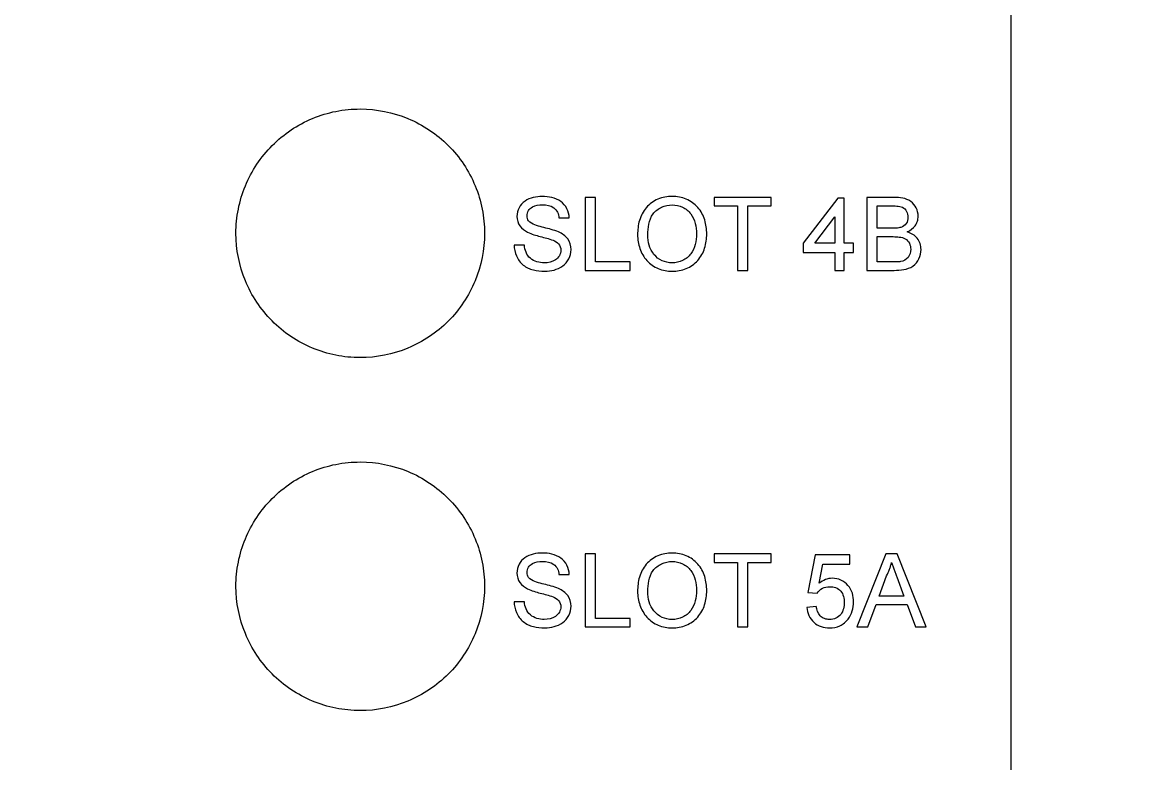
# Model space of a CAD drawing. Header units: millimetres. Extents: x -565 to 210, y 0 to 297.
# Drawn here: x 90.03 to 105.66, y 151.04 to 161.46 of the extents above; entities that cross this region are included whole.
import ezdxf

# ---------------------------------------------------------------- set-up
doc = ezdxf.new("R2010")
doc.units = ezdxf.units.MM
doc.styles.add('SLDTEXTSTYLE2', font='TXT', dxfattribs={"width": 0.605})
doc.dimstyles.new('SLDDIMSTYLE3', dxfattribs={"dimtxt": 2.568319, "dimasz": 3.5, "dimexe": 0, "dimexo": 0.0625, "dimgap": 0.64208, "dimtad": 2, "dimrnd": 1e-09, "dimzin": 12, "dimdsep": 46, "dimtxsty": 'SLDTEXTSTYLE2', "dimblk1": 'NONE', "dimblk2": 'NONE', "dimsah": 1, "dimcen": 0.09, "dimadec": 0, "dimazin": 0, "dimtfac": 1, "dimtofl": 0, "dimtmove": 0, "dimatfit": 3, "dimldrblk": 'NONE', "dimfxl": 1, "dimtolj": 1, "dimtzin": 12, "dimarcsym": 0})

# ---------------------------------------------------------------- blocks, each defined once
blk = doc.blocks.new('*D23')
at = {"color": 7, "linetype": 'Continuous', "lineweight": 0, "attachment_point": 1, "rotation": 353.613, "style": 'SLDTEXTSTYLE2'}
for s, insert, char_height in [('R', (122.903, 170.12), 2.646), ('719.48', (125.434, 169.837), 2.6458)]:
    blk.add_mtext(s, dxfattribs=dict(at, insert=insert, char_height=char_height))
blk = doc.blocks.new('_NONE')

msp = doc.modelspace()

# ---------------------------------------------------------------- linework, layer by layer
at = {"color": 7, "linetype": 'Continuous', "lineweight": 15}
for p, q in [((103.945, 243.655), (103.945, 111.76)), ((98.097, 158.996), (97.952, 158.996)), ((97.952, 158.996), (97.952, 157.969)), ((98.097, 158.087), (98.097, 158.996)), ((99.77, 158.996), (99.77, 158.878)), ((100.573, 158.996), (99.77, 158.996)), ((99.77, 158.878), (100.099, 158.878)), ((100.099, 158.878), (100.099, 157.969)), ((100.244, 158.878), (100.573, 158.878)), ((100.244, 157.969), (100.244, 158.878)), ((100.573, 158.878), (100.573, 158.996)), ((101.508, 158.983), (101.021, 158.351)), ((101.6, 158.983), (101.508, 158.983)), ((101.6, 158.351), (101.6, 158.983)), ((101.917, 158.996), (101.917, 157.969)), ((102.301, 158.996), (101.917, 158.996)), ((102.061, 158.878), (102.257, 158.878)), ((102.061, 158.562), (102.061, 158.878)), ((101.184, 158.351), (101.469, 158.721)), ((101.469, 158.721), (101.469, 158.351)), ((97.583, 158.706), (97.728, 158.706)), ((102.273, 158.562), (102.061, 158.562)), ((102.061, 158.443), (102.288, 158.443)), ((102.061, 158.087), (102.061, 158.443)), ((97.096, 158.325), (96.951, 158.325)), ((101.021, 158.351), (101.021, 158.219)), ((101.469, 158.351), (101.184, 158.351)), ((101.732, 158.351), (101.6, 158.351)), ((101.732, 158.219), (101.732, 158.351)), ((98.584, 158.087), (98.097, 158.087)), ((98.584, 157.969), (98.584, 158.087)), ((101.021, 158.219), (101.469, 158.219)), ((101.469, 158.219), (101.469, 157.969)), ((101.6, 158.219), (101.732, 158.219)), ((101.6, 157.969), (101.6, 158.219)), ((102.305, 158.087), (102.061, 158.087)), ((97.952, 157.969), (98.584, 157.969)), ((100.099, 157.969), (100.244, 157.969)), ((101.469, 157.969), (101.6, 157.969)), ((101.917, 157.969), (102.302, 157.969)), ((97.952, 153.977), (97.952, 152.95)), ((98.097, 153.977), (97.952, 153.977)), ((98.097, 153.068), (98.097, 153.977)), ((99.77, 153.977), (99.77, 153.859)), ((100.573, 153.977), (99.77, 153.977)), ((100.573, 153.859), (100.573, 153.977)), ((101.192, 153.964), (101.087, 153.437)), ((101.68, 153.964), (101.192, 153.964)), ((101.68, 153.832), (101.68, 153.964)), ((102.184, 153.977), (101.776, 152.95)), ((102.347, 153.977), (102.184, 153.977)), ((102.755, 152.95), (102.347, 153.977)), ((99.77, 153.859), (100.099, 153.859)), ((100.099, 153.859), (100.099, 152.95)), ((100.244, 153.859), (100.573, 153.859)), ((100.244, 152.95), (100.244, 153.859)), ((101.248, 153.566), (101.3, 153.832)), ((101.3, 153.832), (101.68, 153.832)), ((97.583, 153.687), (97.728, 153.687)), ((102.09, 153.384), (102.195, 153.669)), ((102.341, 153.654), (102.441, 153.384)), ((101.087, 153.437), (101.219, 153.424)), ((97.096, 153.305), (96.951, 153.305)), ((101.93, 152.95), (102.047, 153.266)), ((102.047, 153.266), (102.485, 153.266)), ((102.441, 153.384), (102.09, 153.384)), ((102.485, 153.266), (102.601, 152.95)), ((101.205, 153.24), (101.074, 153.226)), ((97.952, 152.95), (98.584, 152.95)), ((98.584, 153.068), (98.097, 153.068)), ((98.584, 152.95), (98.584, 153.068)), ((100.099, 152.95), (100.244, 152.95)), ((101.776, 152.95), (101.93, 152.95)), ((102.601, 152.95), (102.755, 152.95))]:
    msp.add_line(p, q, dxfattribs=at)
for points, knots in [([(96.535, 158.49), (96.535, 158.606), (96.524, 158.719), (96.48, 158.942), (96.447, 159.053), (96.359, 159.264), (96.306, 159.365), (96.179, 159.555), (96.105, 159.645), (95.864, 159.888), (95.668, 160.018), (95.246, 160.194), (95.015, 160.24), (94.672, 160.24), (94.555, 160.229), (94.33, 160.184), (94.221, 160.151), (94.009, 160.063), (93.906, 160.008), (93.716, 159.881), (93.628, 159.808), (93.465, 159.644), (93.392, 159.556), (93.266, 159.366), (93.211, 159.264), (93.124, 159.052), (93.091, 158.944), (93.047, 158.72), (93.035, 158.604), (93.035, 158.263), (93.081, 158.034), (93.254, 157.613), (93.384, 157.418), (93.625, 157.175), (93.715, 157.101), (93.905, 156.973), (94.006, 156.919), (94.218, 156.831), (94.329, 156.797), (94.554, 156.752), (94.668, 156.741), (95.015, 156.74), (95.243, 156.786), (95.562, 156.918), (95.663, 156.972), (95.853, 157.099), (95.943, 157.173), (96.185, 157.416), (96.315, 157.611), (96.489, 158.031), (96.535, 158.26), (96.535, 158.49)], [0, 0, 0, 0, 0.03125, 0.03125, 0.0625, 0.0625, 0.09375, 0.09375, 0.125, 0.125, 0.1875, 0.1875, 0.25, 0.25, 0.28125, 0.28125, 0.3125, 0.3125, 0.34375, 0.34375, 0.375, 0.375, 0.40625, 0.40625, 0.4375, 0.4375, 0.46875, 0.46875, 0.5, 0.5, 0.5625, 0.5625, 0.625, 0.625, 0.65625, 0.65625, 0.6875, 0.6875, 0.71875, 0.71875, 0.75, 0.75, 0.8125, 0.8125, 0.84375, 0.84375, 0.875, 0.875, 0.9375, 0.9375, 1, 1, 1, 1]), ([(97.347, 159.009), (97.305, 159.008), (97.263, 159.005), (97.18, 158.984), (97.14, 158.968), (97.07, 158.92), (97.041, 158.888), (97.001, 158.813), (96.992, 158.771), (96.991, 158.728)], [0, 0, 0, 0, 0.25, 0.25, 0.5, 0.5, 0.75, 0.75, 1, 1, 1, 1]), ([(97.136, 158.738), (97.136, 158.763), (97.142, 158.788), (97.168, 158.83), (97.187, 158.848), (97.251, 158.886), (97.303, 158.89), (97.353, 158.891)], [0, 0, 0, 0, 0.25, 0.25, 0.5, 0.5, 1, 1, 1, 1]), ([(97.728, 158.706), (97.725, 158.752), (97.716, 158.797), (97.675, 158.877), (97.645, 158.913), (97.571, 158.965), (97.528, 158.983), (97.439, 159.005), (97.393, 159.008), (97.347, 159.009)], [0, 0, 0, 0, 0.25, 0.25, 0.5, 0.5, 0.75, 0.75, 1, 1, 1, 1]), ([(97.353, 158.891), (97.408, 158.89), (97.466, 158.883), (97.533, 158.833), (97.551, 158.811), (97.574, 158.761), (97.58, 158.734), (97.583, 158.706)], [0, 0, 0, 0, 0.5, 0.5, 0.75, 0.75, 1, 1, 1, 1]), ([(99.178, 159.009), (99.109, 159.008), (99.04, 158.998), (98.913, 158.945), (98.857, 158.903), (98.768, 158.799), (98.736, 158.737), (98.697, 158.606), (98.691, 158.537), (98.69, 158.469)], [0, 0, 0, 0, 0.25, 0.25, 0.5, 0.5, 0.75, 0.75, 1, 1, 1, 1]), ([(98.835, 158.467), (98.835, 158.519), (98.838, 158.57), (98.859, 158.671), (98.878, 158.72), (98.939, 158.804), (98.982, 158.835), (99.074, 158.88), (99.126, 158.89), (99.178, 158.891)], [0, 0, 0, 0, 0.25, 0.25, 0.5, 0.5, 0.75, 0.75, 1, 1, 1, 1]), ([(99.664, 158.481), (99.663, 158.548), (99.656, 158.614), (99.615, 158.742), (99.583, 158.803), (99.494, 158.905), (99.438, 158.944), (99.314, 158.997), (99.246, 159.008), (99.178, 159.009)], [0, 0, 0, 0, 0.25, 0.25, 0.5, 0.5, 0.75, 0.75, 1, 1, 1, 1]), ([(99.178, 158.891), (99.229, 158.89), (99.279, 158.88), (99.369, 158.837), (99.409, 158.804), (99.498, 158.684), (99.519, 158.582), (99.52, 158.482)], [0, 0, 0, 0, 0.25, 0.25, 0.5, 0.5, 1, 1, 1, 1]), ([(102.257, 158.878), (102.285, 158.878), (102.312, 158.877), (102.367, 158.872), (102.395, 158.869), (102.446, 158.845), (102.466, 158.824), (102.491, 158.773), (102.495, 158.745), (102.496, 158.717)], [0, 0, 0, 0, 0.25, 0.25, 0.5, 0.5, 0.75, 0.75, 1, 1, 1, 1]), ([(102.641, 158.73), (102.639, 158.771), (102.631, 158.811), (102.594, 158.883), (102.568, 158.915), (102.502, 158.962), (102.463, 158.977), (102.383, 158.994), (102.342, 158.996), (102.301, 158.996)], [0, 0, 0, 0, 0.25, 0.25, 0.5, 0.5, 0.75, 0.75, 1, 1, 1, 1]), ([(96.991, 158.728), (96.992, 158.68), (97.005, 158.633), (97.06, 158.556), (97.1, 158.529), (97.142, 158.506)], [0, 0, 0, 0, 0.5, 0.5, 1, 1, 1, 1]), ([(97.172, 158.647), (97.167, 158.653), (97.161, 158.659), (97.156, 158.666), (97.149, 158.676), (97.144, 158.687), (97.141, 158.699), (97.137, 158.712), (97.136, 158.725), (97.136, 158.738)], [0, 0, 0, 0, 0.0000249175, 0.0000249175, 0.0000249175, 0.0000624336, 0.0000624336, 0.0000624336, 0.0001018844, 0.0001018844, 0.0001018844, 0.0001018844]), ([(102.496, 158.717), (102.495, 158.686), (102.49, 158.654), (102.455, 158.602), (102.427, 158.584), (102.397, 158.574)], [0, 0, 0, 0, 0.5, 0.5, 1, 1, 1, 1]), ([(102.487, 158.509), (102.529, 158.53), (102.57, 158.558), (102.611, 158.616), (102.622, 158.637), (102.637, 158.683), (102.64, 158.706), (102.641, 158.73)], [0, 0, 0, 0, 0.5, 0.5, 0.75, 0.75, 1, 1, 1, 1]), ([(97.576, 158.509), (97.51, 158.537), (97.441, 158.554), (97.337, 158.58), (97.302, 158.589), (97.234, 158.611), (97.2, 158.623), (97.172, 158.647)], [0, 0, 0, 0, 0.5, 0.5, 0.75, 0.75, 1, 1, 1, 1]), ([(102.397, 158.574), (102.387, 158.571), (102.377, 158.568), (102.366, 158.567), (102.356, 158.565), (102.346, 158.564), (102.335, 158.564), (102.315, 158.562), (102.294, 158.562), (102.273, 158.562)], [0, 0, 0, 0, 0.0000312456, 0.0000312456, 0.0000312456, 0.0000623715, 0.0000623715, 0.0000623715, 0.0001243381, 0.0001243381, 0.0001243381, 0.0001243381]), ([(97.142, 158.506), (97.199, 158.478), (97.259, 158.461), (97.38, 158.429), (97.442, 158.416), (97.5, 158.392)], [0, 0, 0, 0, 0.5, 0.5, 1, 1, 1, 1]), ([(97.755, 158.261), (97.754, 158.315), (97.738, 158.369), (97.674, 158.456), (97.626, 158.486), (97.576, 158.509)], [0, 0, 0, 0, 0.5, 0.5, 1, 1, 1, 1]), ([(98.69, 158.469), (98.69, 158.403), (98.701, 158.338), (98.744, 158.214), (98.776, 158.156), (98.866, 158.057), (98.921, 158.019), (99.043, 157.968), (99.11, 157.957), (99.177, 157.956)], [0, 0, 0, 0, 0.25, 0.25, 0.5, 0.5, 0.75, 0.75, 1, 1, 1, 1]), ([(99.176, 158.074), (99.127, 158.076), (99.078, 158.084), (98.99, 158.125), (98.951, 158.156), (98.889, 158.231), (98.866, 158.276), (98.84, 158.37), (98.835, 158.418), (98.835, 158.467)], [0, 0, 0, 0, 0.25, 0.25, 0.5, 0.5, 0.75, 0.75, 1, 1, 1, 1]), ([(99.52, 158.482), (99.519, 158.432), (99.515, 158.383), (99.491, 158.287), (99.47, 158.24), (99.409, 158.161), (99.369, 158.128), (99.278, 158.084), (99.227, 158.076), (99.176, 158.074)], [0, 0, 0, 0, 0.25, 0.25, 0.5, 0.5, 0.75, 0.75, 1, 1, 1, 1]), ([(99.177, 157.956), (99.245, 157.957), (99.311, 157.968), (99.436, 158.02), (99.493, 158.058), (99.582, 158.159), (99.614, 158.219), (99.655, 158.346), (99.663, 158.414), (99.664, 158.481)], [0, 0, 0, 0, 0.25, 0.25, 0.5, 0.5, 0.75, 0.75, 1, 1, 1, 1]), ([(102.288, 158.443), (102.317, 158.443), (102.346, 158.442), (102.404, 158.434), (102.433, 158.428), (102.484, 158.399), (102.504, 158.376), (102.53, 158.324), (102.535, 158.294), (102.536, 158.265)], [0, 0, 0, 0, 0.25, 0.25, 0.5, 0.5, 0.75, 0.75, 1, 1, 1, 1]), ([(102.681, 158.263), (102.68, 158.291), (102.677, 158.319), (102.659, 158.373), (102.646, 158.398), (102.593, 158.464), (102.541, 158.492), (102.487, 158.509)], [0, 0, 0, 0, 0.25, 0.25, 0.5, 0.5, 1, 1, 1, 1]), ([(96.951, 158.325), (96.953, 158.271), (96.962, 158.22), (97.006, 158.122), (97.039, 158.078), (97.121, 158.01), (97.171, 157.987), (97.274, 157.961), (97.328, 157.956), (97.381, 157.956)], [0, 0, 0, 0, 0.25, 0.25, 0.5, 0.5, 0.75, 0.75, 1, 1, 1, 1]), ([(97.375, 158.074), (97.34, 158.075), (97.306, 158.079), (97.239, 158.1), (97.207, 158.116), (97.153, 158.161), (97.132, 158.19), (97.107, 158.255), (97.1, 158.29), (97.096, 158.325)], [0, 0, 0, 0, 0.25, 0.25, 0.5, 0.5, 0.75, 0.75, 1, 1, 1, 1]), ([(97.61, 158.254), (97.609, 158.226), (97.602, 158.199), (97.575, 158.151), (97.556, 158.131), (97.487, 158.085), (97.43, 158.075), (97.375, 158.074)], [0, 0, 0, 0, 0.25, 0.25, 0.5, 0.5, 1, 1, 1, 1]), ([(97.381, 157.956), (97.426, 157.957), (97.471, 157.961), (97.557, 157.985), (97.599, 158.004), (97.672, 158.057), (97.701, 158.091), (97.743, 158.171), (97.753, 158.215), (97.755, 158.261)], [0, 0, 0, 0, 0.25, 0.25, 0.5, 0.5, 0.75, 0.75, 1, 1, 1, 1]), ([(97.5, 158.392), (97.529, 158.38), (97.558, 158.365), (97.599, 158.317), (97.608, 158.285), (97.61, 158.254)], [0, 0, 0, 0, 0.5, 0.5, 1, 1, 1, 1]), ([(102.302, 157.969), (102.348, 157.969), (102.393, 157.971), (102.483, 157.988), (102.527, 158.003), (102.603, 158.054), (102.631, 158.091), (102.671, 158.172), (102.679, 158.218), (102.681, 158.263)], [0, 0, 0, 0, 0.25, 0.25, 0.5, 0.5, 0.75, 0.75, 1, 1, 1, 1]), ([(102.536, 158.265), (102.534, 158.224), (102.524, 158.183), (102.473, 158.118), (102.433, 158.101), (102.392, 158.092)], [0, 0, 0, 0, 0.5, 0.5, 1, 1, 1, 1]), ([(102.392, 158.092), (102.385, 158.091), (102.378, 158.09), (102.371, 158.09), (102.363, 158.089), (102.356, 158.089), (102.349, 158.088), (102.334, 158.088), (102.319, 158.088), (102.305, 158.087)], [0, 0, 0, 0, 0.00002204802, 0.00002204802, 0.00002204802, 0.00004410018, 0.00004410018, 0.00004410018, 0.00008808876, 0.00008808876, 0.00008808876, 0.00008808876]), ([(96.535, 153.522), (96.535, 153.638), (96.524, 153.751), (96.48, 153.974), (96.447, 154.084), (96.359, 154.296), (96.306, 154.396), (96.179, 154.586), (96.106, 154.677), (95.864, 154.919), (95.669, 155.05), (95.247, 155.226), (95.015, 155.272), (94.672, 155.272), (94.555, 155.261), (94.33, 155.216), (94.221, 155.183), (94.008, 155.095), (93.906, 155.04), (93.716, 154.912), (93.628, 154.84), (93.464, 154.676), (93.392, 154.587), (93.266, 154.398), (93.211, 154.296), (93.124, 154.084), (93.091, 153.975), (93.047, 153.752), (93.035, 153.636), (93.035, 153.295), (93.081, 153.066), (93.254, 152.646), (93.384, 152.45), (93.625, 152.208), (93.714, 152.134), (93.905, 152.006), (94.006, 151.952), (94.217, 151.863), (94.329, 151.829), (94.554, 151.784), (94.668, 151.773), (95.015, 151.772), (95.243, 151.818), (95.563, 151.95), (95.663, 152.004), (95.853, 152.131), (95.944, 152.206), (96.186, 152.448), (96.315, 152.643), (96.489, 153.063), (96.535, 153.292), (96.535, 153.522)], [0, 0, 0, 0, 0.03125, 0.03125, 0.0625, 0.0625, 0.09375, 0.09375, 0.125, 0.125, 0.1875, 0.1875, 0.25, 0.25, 0.28125, 0.28125, 0.3125, 0.3125, 0.34375, 0.34375, 0.375, 0.375, 0.40625, 0.40625, 0.4375, 0.4375, 0.46875, 0.46875, 0.5, 0.5, 0.5625, 0.5625, 0.625, 0.625, 0.65625, 0.65625, 0.6875, 0.6875, 0.71875, 0.71875, 0.75, 0.75, 0.8125, 0.8125, 0.84375, 0.84375, 0.875, 0.875, 0.9375, 0.9375, 1, 1, 1, 1]), ([(97.347, 153.99), (97.305, 153.989), (97.263, 153.986), (97.18, 153.965), (97.14, 153.949), (97.069, 153.901), (97.041, 153.869), (97.001, 153.794), (96.992, 153.751), (96.991, 153.709)], [0, 0, 0, 0, 0.25, 0.25, 0.5, 0.5, 0.75, 0.75, 1, 1, 1, 1]), ([(97.136, 153.718), (97.136, 153.743), (97.142, 153.768), (97.168, 153.811), (97.187, 153.829), (97.251, 153.867), (97.303, 153.871), (97.353, 153.872)], [0, 0, 0, 0, 0.25, 0.25, 0.5, 0.5, 1, 1, 1, 1]), ([(97.728, 153.687), (97.725, 153.733), (97.716, 153.777), (97.675, 153.858), (97.645, 153.894), (97.571, 153.946), (97.528, 153.963), (97.439, 153.986), (97.393, 153.989), (97.347, 153.99)], [0, 0, 0, 0, 0.25, 0.25, 0.5, 0.5, 0.75, 0.75, 1, 1, 1, 1]), ([(97.353, 153.872), (97.408, 153.871), (97.466, 153.864), (97.533, 153.814), (97.551, 153.792), (97.574, 153.742), (97.58, 153.715), (97.583, 153.687)], [0, 0, 0, 0, 0.5, 0.5, 0.75, 0.75, 1, 1, 1, 1]), ([(99.178, 153.99), (99.109, 153.989), (99.04, 153.979), (98.913, 153.925), (98.857, 153.883), (98.768, 153.78), (98.736, 153.718), (98.697, 153.587), (98.691, 153.518), (98.69, 153.45)], [0, 0, 0, 0, 0.25, 0.25, 0.5, 0.5, 0.75, 0.75, 1, 1, 1, 1]), ([(98.835, 153.448), (98.835, 153.5), (98.838, 153.551), (98.859, 153.651), (98.878, 153.701), (98.939, 153.784), (98.982, 153.816), (99.074, 153.861), (99.126, 153.871), (99.178, 153.872)], [0, 0, 0, 0, 0.25, 0.25, 0.5, 0.5, 0.75, 0.75, 1, 1, 1, 1]), ([(99.664, 153.462), (99.663, 153.529), (99.656, 153.595), (99.615, 153.723), (99.583, 153.784), (99.494, 153.886), (99.438, 153.925), (99.314, 153.978), (99.246, 153.989), (99.178, 153.99)], [0, 0, 0, 0, 0.25, 0.25, 0.5, 0.5, 0.75, 0.75, 1, 1, 1, 1]), ([(99.178, 153.872), (99.229, 153.871), (99.279, 153.861), (99.369, 153.818), (99.409, 153.785), (99.498, 153.665), (99.519, 153.563), (99.52, 153.463)], [0, 0, 0, 0, 0.25, 0.25, 0.5, 0.5, 1, 1, 1, 1]), ([(96.991, 153.709), (96.992, 153.661), (97.005, 153.614), (97.06, 153.537), (97.1, 153.51), (97.142, 153.487)], [0, 0, 0, 0, 0.5, 0.5, 1, 1, 1, 1]), ([(97.172, 153.628), (97.167, 153.634), (97.161, 153.64), (97.156, 153.647), (97.149, 153.657), (97.144, 153.668), (97.141, 153.68), (97.137, 153.692), (97.136, 153.706), (97.136, 153.718)], [0, 0, 0, 0, 0.0000249175, 0.0000249175, 0.0000249175, 0.0000624629, 0.0000624629, 0.0000624629, 0.0001019573, 0.0001019573, 0.0001019573, 0.0001019573]), ([(102.195, 153.669), (102.211, 153.699), (102.225, 153.729), (102.236, 153.761), (102.242, 153.777), (102.248, 153.793), (102.253, 153.809), (102.258, 153.825), (102.262, 153.842), (102.266, 153.859)], [0, 0, 0, 0, 0.0001013367, 0.0001013367, 0.0001013367, 0.0001525703, 0.0001525703, 0.0001525703, 0.0002040404, 0.0002040404, 0.0002040404, 0.0002040404]), ([(102.266, 153.859), (102.272, 153.842), (102.278, 153.825), (102.285, 153.808), (102.291, 153.791), (102.297, 153.773), (102.303, 153.756), (102.31, 153.74), (102.316, 153.722), (102.322, 153.705), (102.329, 153.688), (102.335, 153.671), (102.341, 153.654)], [0, 0, 0, 0, 0.0000547964, 0.0000547964, 0.0000547964, 0.0001095897, 0.0001095897, 0.0001095897, 0.0001643849, 0.0001643849, 0.0001643849, 0.00021918, 0.00021918, 0.00021918, 0.00021918]), ([(97.576, 153.49), (97.51, 153.517), (97.441, 153.535), (97.337, 153.561), (97.302, 153.57), (97.234, 153.592), (97.2, 153.604), (97.172, 153.628)], [0, 0, 0, 0, 0.5, 0.5, 0.75, 0.75, 1, 1, 1, 1]), ([(101.431, 153.635), (101.397, 153.634), (101.364, 153.628), (101.303, 153.604), (101.274, 153.586), (101.248, 153.566)], [0, 0, 0, 0, 0.5, 0.5, 1, 1, 1, 1]), ([(101.732, 153.302), (101.731, 153.344), (101.727, 153.385), (101.701, 153.464), (101.68, 153.501), (101.625, 153.565), (101.592, 153.591), (101.515, 153.627), (101.473, 153.634), (101.431, 153.635)], [0, 0, 0, 0, 0.25, 0.25, 0.5, 0.5, 0.75, 0.75, 1, 1, 1, 1]), ([(97.142, 153.487), (97.199, 153.459), (97.259, 153.442), (97.38, 153.41), (97.442, 153.397), (97.5, 153.373)], [0, 0, 0, 0, 0.5, 0.5, 1, 1, 1, 1]), ([(97.755, 153.241), (97.754, 153.296), (97.738, 153.349), (97.674, 153.436), (97.626, 153.467), (97.576, 153.49)], [0, 0, 0, 0, 0.5, 0.5, 1, 1, 1, 1]), ([(98.69, 153.45), (98.69, 153.384), (98.701, 153.319), (98.744, 153.195), (98.776, 153.137), (98.866, 153.038), (98.921, 153), (99.043, 152.949), (99.11, 152.938), (99.177, 152.937)], [0, 0, 0, 0, 0.25, 0.25, 0.5, 0.5, 0.75, 0.75, 1, 1, 1, 1]), ([(99.176, 153.055), (99.127, 153.056), (99.078, 153.064), (98.99, 153.106), (98.951, 153.137), (98.889, 153.212), (98.866, 153.256), (98.84, 153.35), (98.835, 153.399), (98.835, 153.448)], [0, 0, 0, 0, 0.25, 0.25, 0.5, 0.5, 0.75, 0.75, 1, 1, 1, 1]), ([(99.52, 153.463), (99.519, 153.413), (99.515, 153.364), (99.491, 153.268), (99.47, 153.221), (99.409, 153.141), (99.369, 153.109), (99.278, 153.064), (99.227, 153.056), (99.176, 153.055)], [0, 0, 0, 0, 0.25, 0.25, 0.5, 0.5, 0.75, 0.75, 1, 1, 1, 1]), ([(99.177, 152.937), (99.245, 152.938), (99.311, 152.949), (99.436, 153.001), (99.493, 153.039), (99.582, 153.14), (99.614, 153.2), (99.655, 153.327), (99.663, 153.394), (99.664, 153.462)], [0, 0, 0, 0, 0.25, 0.25, 0.5, 0.5, 0.75, 0.75, 1, 1, 1, 1]), ([(101.219, 153.424), (101.238, 153.453), (101.263, 153.477), (101.324, 153.51), (101.359, 153.515), (101.394, 153.516)], [0, 0, 0, 0, 0.5, 0.5, 1, 1, 1, 1]), ([(101.394, 153.516), (101.423, 153.515), (101.451, 153.513), (101.506, 153.494), (101.531, 153.477), (101.587, 153.411), (101.599, 153.352), (101.6, 153.294)], [0, 0, 0, 0, 0.25, 0.25, 0.5, 0.5, 1, 1, 1, 1]), ([(96.951, 153.305), (96.953, 153.252), (96.962, 153.201), (97.006, 153.103), (97.039, 153.059), (97.121, 152.991), (97.171, 152.968), (97.274, 152.941), (97.328, 152.937), (97.381, 152.937)], [0, 0, 0, 0, 0.25, 0.25, 0.5, 0.5, 0.75, 0.75, 1, 1, 1, 1]), ([(97.375, 153.055), (97.34, 153.056), (97.306, 153.06), (97.239, 153.081), (97.207, 153.097), (97.153, 153.142), (97.132, 153.171), (97.107, 153.236), (97.1, 153.271), (97.096, 153.305)], [0, 0, 0, 0, 0.25, 0.25, 0.5, 0.5, 0.75, 0.75, 1, 1, 1, 1]), ([(97.381, 152.937), (97.426, 152.938), (97.471, 152.942), (97.557, 152.966), (97.599, 152.985), (97.672, 153.037), (97.701, 153.072), (97.743, 153.152), (97.753, 153.196), (97.755, 153.241)], [0, 0, 0, 0, 0.25, 0.25, 0.5, 0.5, 0.75, 0.75, 1, 1, 1, 1]), ([(97.5, 153.373), (97.529, 153.36), (97.558, 153.346), (97.599, 153.298), (97.608, 153.266), (97.61, 153.234)], [0, 0, 0, 0, 0.5, 0.5, 1, 1, 1, 1]), ([(101.6, 153.294), (101.6, 153.235), (101.587, 153.174), (101.532, 153.103), (101.509, 153.084), (101.454, 153.06), (101.424, 153.056), (101.394, 153.055)], [0, 0, 0, 0, 0.5, 0.5, 0.75, 0.75, 1, 1, 1, 1]), ([(101.654, 153.061), (101.679, 153.096), (101.701, 153.134), (101.726, 153.216), (101.731, 153.259), (101.732, 153.302)], [0, 0, 0, 0, 0.5, 0.5, 1, 1, 1, 1]), ([(97.61, 153.234), (97.609, 153.207), (97.602, 153.18), (97.575, 153.132), (97.556, 153.112), (97.487, 153.066), (97.43, 153.056), (97.375, 153.055)], [0, 0, 0, 0, 0.25, 0.25, 0.5, 0.5, 1, 1, 1, 1]), ([(101.074, 153.226), (101.078, 153.187), (101.086, 153.148), (101.119, 153.075), (101.143, 153.042), (101.202, 152.988), (101.237, 152.968), (101.312, 152.942), (101.353, 152.937), (101.393, 152.937)], [0, 0, 0, 0, 0.25, 0.25, 0.5, 0.5, 0.75, 0.75, 1, 1, 1, 1]), ([(101.394, 153.055), (101.369, 153.056), (101.345, 153.058), (101.299, 153.076), (101.278, 153.089), (101.229, 153.143), (101.214, 153.192), (101.205, 153.24)], [0, 0, 0, 0, 0.25, 0.25, 0.5, 0.5, 1, 1, 1, 1]), ([(101.393, 152.937), (101.443, 152.938), (101.494, 152.946), (101.584, 152.988), (101.622, 153.022), (101.654, 153.061)], [0, 0, 0, 0, 0.5, 0.5, 1, 1, 1, 1])]:
    msp.add_open_spline(points, degree=3, knots=knots, dxfattribs=at)

# ---------------------------------------------------------------- dimensions: what is measured, and where the dimension line sits
at = {"color": 7, "linetype": 'Continuous', "lineweight": 0}
dim = msp.add_radius_dim(center=(-564.603, 243.655), mpoint=(0, 0), dimstyle='SLDDIMSTYLE3', dxfattribs=at)
dim.commit()
dim.dimension.update_dxf_attribs({"geometry": '*D23', "text_midpoint": (129.055, 166.008), "dimtype": 164})

doc.saveas('drawing.dxf')
